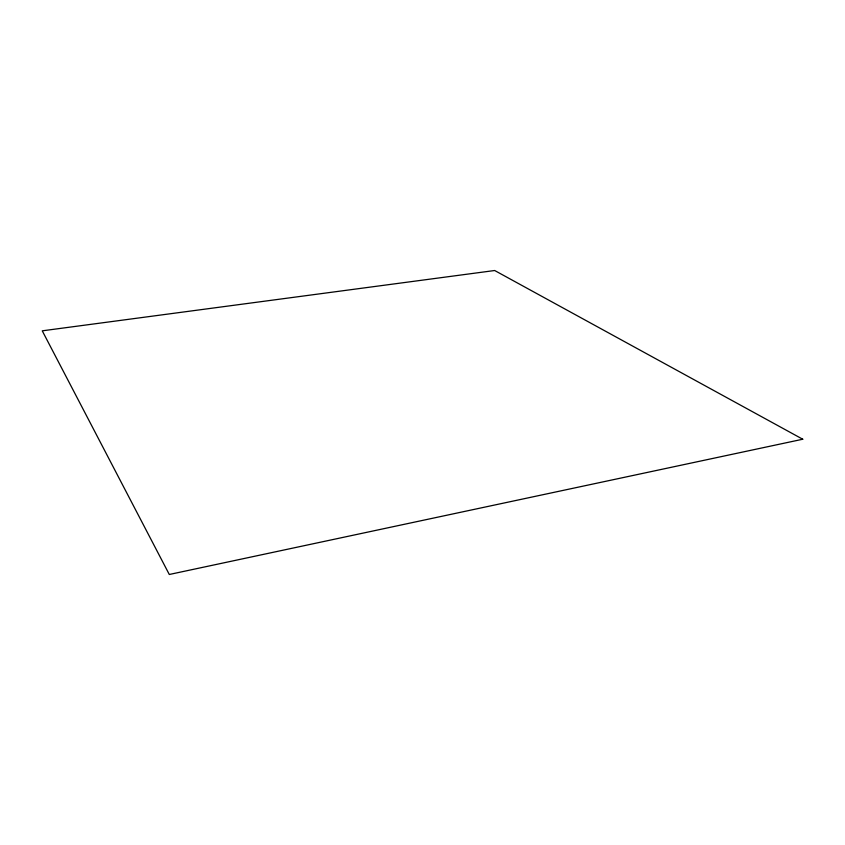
<?xml version="1.0" encoding="UTF-8"?>
<svg xmlns="http://www.w3.org/2000/svg" width="845" height="845" viewBox="0 0 845 845"><rect width="100%" height="100%" fill="white"/><g stroke="black" fill="none" stroke-linecap="round" stroke-linejoin="round"><path stroke-width="1.27" d="M802.75 439.231L169.296 574.484L42.25 330.828L494.674 270.516L802.75 439.231"/></g></svg>
